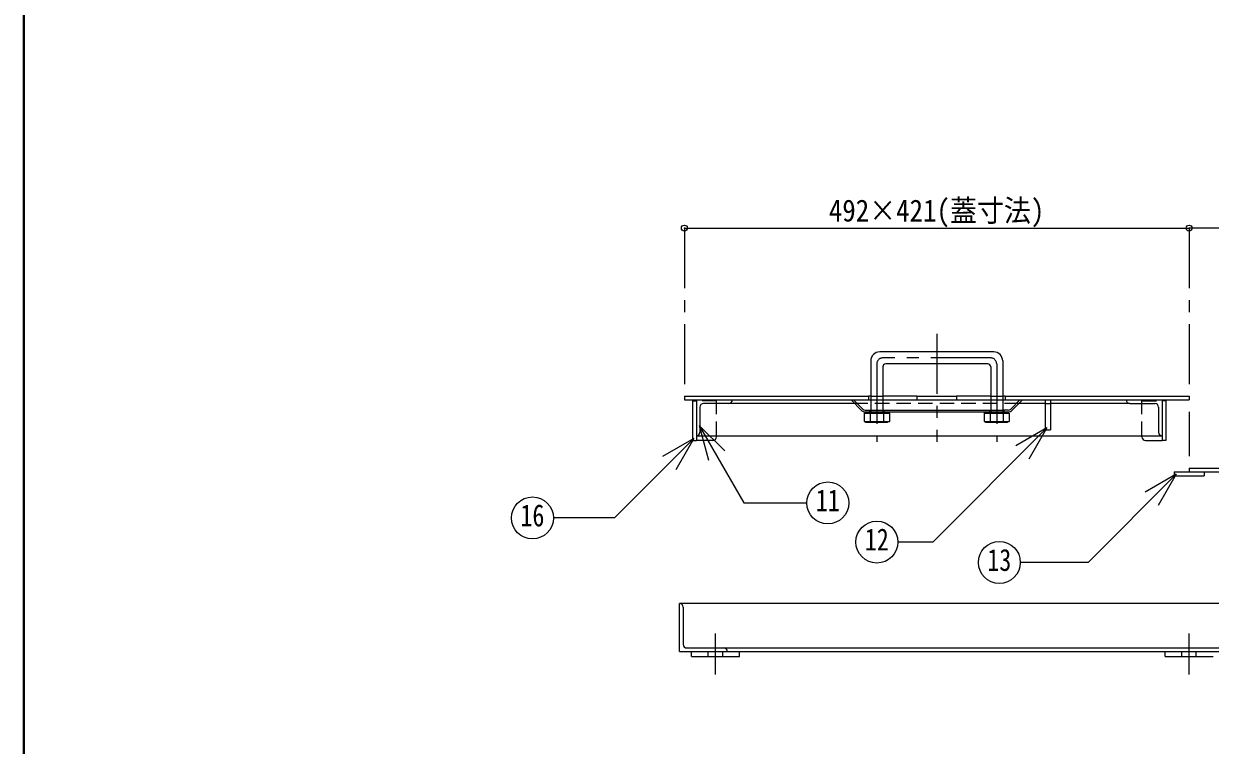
# Model space of a CAD drawing. Units: millimetres at full size, sheet at 1:10; details may follow other scales. Extents: x -2123 to 1927, y -1396 to 1414.
# Drawn here: x -2123 to -1133, y -49 to 552 of the extents above; entities that cross this region are included whole.
import ezdxf
from ezdxf.enums import TextEntityAlignment as Align

# ---------------------------------------------------------------- set-up
doc = ezdxf.new("R2010")
doc.units = ezdxf.units.MM
doc.header["$LTSCALE"] = 10
doc.header["$PDMODE"] = 32
doc.header["$PDSIZE"] = 5
doc.linetypes.add('CHAIN1', pattern=[8, 5, -1, 1, -1])
doc.linetypes.add('DASHED1', pattern=[1.8, 1.2, -0.6])
doc.layers.add('0-0_ﾚｲﾔ1', color=4, linetype='Continuous', lineweight=9)
doc.styles.add('ＭＳ ゴシック', font='')
doc.styles.get('ＭＳ ゴシック').set_extended_font_data('MS Gothic')

msp = doc.modelspace()

# ---------------------------------------------------------------- linework, layer by layer
at = {"layer": '0-0_ﾚｲﾔ1', "color": 1, "lineweight": 40}
msp.add_line((-2123.01, -1395.87), (-2123.01, 1414.13), dxfattribs=at)
at = {"layer": '0-0_ﾚｲﾔ1'}
for p, q in [((-1572.01, 382.13), (-1151.01, 382.13)), ((-730.01, 382.13), (-1151.01, 382.13)), ((-1378.1, 242.13), (-1344.93, 242.13)), ((-1378.1, 238.93), (-1344.93, 238.93)), ((-1430.01, 235.93), (-1535.01, 235.93)), ((-1271.01, 235.93), (-1293.01, 235.93)), ((-1200.51, 235.93), (-1266.51, 235.93)), ((-1562.01, 208.93), (-1173.51, 208.93)), ((-1545.21, 208.13), (-1545.21, 208.93)), ((-1190.31, 208.13), (-1190.31, 208.93)), ((-1548.21, 205.13), (-1562.01, 205.13)), ((-1187.31, 205.13), (-1173.51, 205.13)), ((-1566.01, 25.13), (-1566.01, 29.13)), ((-1566.01, 25.13), (-1526.01, 25.13)), ((-1526.01, 25.13), (-1526.01, 29.13)), ((-1171.01, 25.13), (-1171.01, 29.13)), ((-1171.01, 25.13), (-1131.01, 25.13))]:
    msp.add_line(p, q, dxfattribs=at)
at = {"layer": '0-0_ﾚｲﾔ1', "linetype": 'CHAIN1'}
for p, q in [((-1572.01, 382.13), (-1572.01, 252.13)), ((-1151.01, 382.13), (-1151.01, 252.13)), ((-1361.51, 293.93), (-1361.51, 203.93)), ((-1411.51, 268.93), (-1411.51, 203.93)), ((-1316.51, 273.93), (-1406.51, 273.93)), ((-1311.51, 268.93), (-1311.51, 203.93)), ((-1151.01, 228.93), (-1151.01, 192.13)), ((-1546.01, 10.13), (-1546.01, 44.13)), ((-1151.01, 10.13), (-1151.01, 44.13))]:
    msp.add_line(p, q, dxfattribs=at)
at = {"layer": '0-0_ﾚｲﾔ1', "color": 5, "lineweight": 25}
for p, q in [((-1314.01, 278.93), (-1409.01, 278.93)), ((-1416.51, 271.43), (-1416.51, 228.43)), ((-1319.01, 268.93), (-1404.01, 268.93)), ((-1306.51, 271.43), (-1306.51, 228.43)), ((-1406.51, 266.43), (-1406.51, 228.43)), ((-1316.51, 266.43), (-1316.51, 228.43)), ((-1572.01, 242.13), (-1572.01, 238.93)), ((-1572.01, 238.93), (-1418.51, 238.93)), ((-1562.01, 238.93), (-1562.01, 208.93)), ((-1423.89, 229.81), (-1433.01, 238.93)), ((-1423.27, 231.31), (-1430.89, 238.93)), ((-1304.51, 242.13), (-1151.01, 242.13)), ((-1299.76, 231.31), (-1292.13, 238.93)), ((-1299.13, 229.81), (-1290.01, 238.93)), ((-1271.01, 238.93), (-1271.01, 213.93)), ((-1266.51, 238.93), (-1266.51, 213.93)), ((-1173.51, 238.93), (-1173.51, 208.93)), ((-1151.01, 242.13), (-1151.01, 238.93)), ((-1559.01, 232.93), (-1559.01, 211.93)), ((-1535.01, 235.93), (-1556.01, 235.93)), ((-1422.01, 227.93), (-1420.51, 228.43)), ((-1422.01, 227.93), (-1401.01, 227.93)), ((-1422.01, 227.93), (-1422.01, 220.93)), ((-1421.77, 228.93), (-1417.51, 228.93)), ((-1420.51, 228.43), (-1402.51, 228.43)), ((-1417.01, 227.93), (-1417.01, 220.93)), ((-1406.01, 227.93), (-1406.01, 220.93)), ((-1405.51, 230.43), (-1317.51, 230.43)), ((-1322.01, 227.93), (-1320.51, 228.43)), ((-1322.01, 227.93), (-1301.01, 227.93)), ((-1320.51, 228.43), (-1302.51, 228.43)), ((-1317.51, 230.43), (-1317.51, 228.93)), ((-1317.01, 227.93), (-1317.01, 220.93)), ((-1311.51, 228.43), (-1306.01, 227.93)), ((-1306.01, 227.93), (-1302.51, 228.43)), ((-1200.51, 235.93), (-1179.51, 235.93)), ((-1176.51, 232.93), (-1176.51, 211.93)), ((-1422.01, 220.93), (-1401.01, 220.93)), ((-1422.01, 220.93), (-1420.51, 220.43)), ((-1420.51, 220.43), (-1417.01, 220.93)), ((-1420.51, 220.43), (-1402.51, 220.43)), ((-1417.01, 220.93), (-1411.51, 220.43)), ((-1411.51, 220.43), (-1406.01, 220.93)), ((-1406.01, 220.93), (-1402.51, 220.43)), ((-1322.01, 220.93), (-1301.01, 220.93)), ((-1320.51, 220.43), (-1302.51, 220.43)), ((-1301.01, 220.93), (-1302.51, 220.43)), ((-1271.01, 213.93), (-1266.51, 213.93)), ((-1163.51, 178.93), (-1163.51, 175.73)), ((-1163.51, 178.93), (-997.51, 178.93)), ((-1151.01, 182.13), (-1151.01, 178.93)), ((-1151.01, 182.13), (-997.51, 182.13)), ((-1138.51, 178.93), (-1138.51, 175.73)), ((-1163.51, 175.73), (-1138.51, 175.73)), ((-1576.01, 29.13), (-1576.01, 69.13)), ((-1573.01, 66.13), (-1573.01, 35.13)), ((-1570.01, 32.13), (-1539.01, 32.13)), ((-1576.01, 29.13), (-1536.01, 29.13))]:
    msp.add_line(p, q, dxfattribs=at)
at = {"layer": '0-0_ﾚｲﾔ1', "color": 7, "lineweight": 18}
for p, q in [((-1565.21, 238.13), (-1562.01, 238.13)), ((-1565.21, 238.13), (-1565.21, 205.13)), ((-1416.51, 242.13), (-1418.51, 242.13)), ((-1418.51, 238.93), (-1416.51, 238.93)), ((-1378.1, 242.13), (-1406.51, 242.13)), ((-1406.51, 238.93), (-1378.1, 238.93)), ((-1378.1, 242.13), (-1378.1, 238.93)), ((-1344.93, 242.13), (-1344.93, 238.93)), ((-1316.51, 242.13), (-1344.93, 242.13)), ((-1344.93, 238.93), (-1316.51, 238.93)), ((-1304.51, 242.13), (-1306.51, 242.13)), ((-1306.51, 238.93), (-1304.51, 238.93)), ((-1170.31, 238.13), (-1173.51, 238.13)), ((-1170.31, 238.13), (-1170.31, 205.13)), ((-1417.51, 230.43), (-1416.51, 230.43)), ((-1417.51, 228.93), (-1416.51, 228.93)), ((-1406.51, 230.43), (-1405.51, 230.43)), ((-1406.51, 228.93), (-1405.51, 228.93)), ((-1317.51, 230.43), (-1316.51, 230.43)), ((-1317.51, 228.93), (-1316.51, 228.93)), ((-1306.51, 230.43), (-1305.51, 230.43)), ((-1306.51, 228.93), (-1305.51, 228.93)), ((-1562.01, 208.93), (-1562.01, 205.13)), ((-1559.59, 217.61), (-1551.82, 188.63)), ((-1559.59, 217.61), (-1538.37, 196.4)), ((-1269.57, 215.55), (-1295.55, 200.55)), ((-1269.57, 215.55), (-1284.57, 189.57)), ((-1173.51, 208.93), (-1173.51, 205.13)), ((-1564.2, 206.69), (-1630.37, 140.52)), ((-1564.2, 206.69), (-1590.18, 191.69)), ((-1564.2, 206.69), (-1579.2, 180.71)), ((-1565.21, 205.13), (-1562.01, 205.13)), ((-1170.31, 205.13), (-1173.51, 205.13)), ((-1161.79, 176.94), (-1235.34, 103.39)), ((-1161.79, 176.94), (-1187.77, 161.94)), ((-1161.79, 176.94), (-1176.79, 150.96)), ((-1630.37, 140.52), (-1681.19, 140.52)), ((-1235.34, 103.39), (-1291.79, 103.39)), ((-726.01, 69.13), (-1576.01, 69.13)), ((-1539.01, 32.13), (-763.01, 32.13)), ((-1536.01, 29.13), (-766.01, 29.13))]:
    msp.add_line(p, q, dxfattribs=at)
at = {"layer": '0-0_ﾚｲﾔ1', "linetype": 'DASHED1'}
for p, q in [((-1545.21, 238.13), (-1562.01, 238.13)), ((-1545.21, 208.93), (-1545.21, 238.13)), ((-1416.51, 242.13), (-1406.51, 242.13)), ((-1416.51, 238.93), (-1406.51, 238.93)), ((-1316.51, 242.13), (-1306.51, 242.13)), ((-1316.51, 238.93), (-1306.51, 238.93)), ((-1190.31, 238.13), (-1173.51, 238.13)), ((-1190.31, 208.93), (-1190.31, 238.13)), ((-1293.01, 235.93), (-1430.01, 235.93)), ((-1416.51, 230.43), (-1406.51, 230.43)), ((-1416.51, 228.93), (-1406.51, 228.93)), ((-1316.51, 230.43), (-1306.51, 230.43)), ((-1316.51, 228.93), (-1306.51, 228.93)), ((-1271.01, 235.93), (-1266.51, 235.93)), ((-1552.01, 25.13), (-1552.01, 29.13)), ((-1540.01, 25.13), (-1540.01, 29.13)), ((-1157.01, 25.13), (-1157.01, 29.13)), ((-1145.01, 25.13), (-1145.01, 29.13))]:
    msp.add_line(p, q, dxfattribs=at)
at = {"layer": '0-0_ﾚｲﾔ1', "color": 5, "lineweight": 25}
for points in [[(-1572.01, 242.13), (-1418.51, 242.13), (-1418.51, 238.93)], [(-1304.51, 242.13), (-1304.51, 238.93), (-1151.01, 238.93)], [(-1421.15, 230.43), (-1417.51, 230.43), (-1417.51, 228.93)], [(-1420.51, 228.43), (-1417.01, 227.93), (-1411.51, 228.43)], [(-1411.51, 228.43), (-1406.01, 227.93), (-1402.51, 228.43)], [(-1405.51, 230.43), (-1405.51, 228.93), (-1317.51, 228.93)], [(-1402.51, 228.43), (-1401.01, 227.93), (-1401.01, 220.93), (-1402.51, 220.43)], [(-1322.01, 227.93), (-1322.01, 220.93), (-1320.51, 220.43), (-1317.01, 220.93)], [(-1320.51, 228.43), (-1317.01, 227.93), (-1311.51, 228.43)], [(-1306.01, 227.93), (-1306.01, 220.93), (-1302.51, 220.43)], [(-1301.88, 230.43), (-1305.51, 230.43), (-1305.51, 228.93), (-1301.26, 228.93)], [(-1302.51, 228.43), (-1301.01, 227.93), (-1301.01, 220.93)], [(-1317.01, 220.93), (-1311.51, 220.43), (-1306.01, 220.93)]]:
    msp.add_lwpolyline(points, dxfattribs=at)
at = {"layer": '0-0_ﾚｲﾔ1', "color": 7, "lineweight": 18}
for points in [[(-1559.59, 217.61), (-1522.29, 153), (-1469.87, 153)], [(-1269.57, 215.55), (-1364.73, 120.4), (-1393.96, 120.4)]]:
    msp.add_lwpolyline(points, dxfattribs=at)
for centre in [(-1452.37, 153), (-1698.69, 140.52), (-1411.46, 120.4), (-1309.29, 103.39)]:
    msp.add_circle(centre, 17.5, dxfattribs=at)
at = {"layer": '0-0_ﾚｲﾔ1', "color": 5, "lineweight": 25}
for centre, radius, start, end in [((-1409.01, 271.43), 7.5, 90, 180), ((-1314.01, 271.43), 7.5, 0, 90), ((-1404.01, 266.43), 2.5, 90, 180), ((-1319.01, 266.43), 2.5, 0, 90), ((-1535.01, 238.93), 3, 270, 0), ((-1200.51, 238.93), 3, 180, 270), ((-1556.01, 232.93), 3, 90, 180), ((-1421.77, 231.93), 3, 225, 270), ((-1421.15, 233.43), 3, 225, 270), ((-1301.88, 233.43), 3, 270, 315), ((-1301.26, 231.93), 3, 270, 315), ((-1179.51, 232.93), 3, 0, 90), ((-1562.01, 211.93), 3, 270, 0), ((-1173.51, 211.93), 3, 180, 270), ((-1576.01, 66.13), 3, 0, 90), ((-1570.01, 35.13), 3, 180, 270), ((-1539.01, 29.13), 3, 0, 90)]:
    msp.add_arc(centre, radius, start, end, dxfattribs=at)
at = {"layer": '0-0_ﾚｲﾔ1', "linetype": 'CHAIN1'}
for centre, start, end in [((-1406.51, 268.93), 90, 180), ((-1316.51, 268.93), 0, 90)]:
    msp.add_arc(centre, 5, start, end, dxfattribs=at)
at = {"layer": '0-0_ﾚｲﾔ1'}
for centre, start, end in [((-1548.21, 208.13), 270, 0), ((-1187.31, 208.13), 180, 270)]:
    msp.add_arc(centre, 3, start, end, dxfattribs=at)
at = {"layer": '0-0_ﾚｲﾔ1', "color": 1}
for p in [(-1572.01, 382.13), (-1151.01, 382.13)]:
    msp.add_point(p, dxfattribs=at)

# ---------------------------------------------------------------- texts
at = {"layer": '0-0_ﾚｲﾔ1', "color": 7, "style": 'ＭＳ ゴシック'}
for s, width, p in [('492×421(蓋寸法)', 0.9, (-1451.51, 382.13)), ('11', 0.8, (-1462.37, 140.5)), ('16', 0.8, (-1708.69, 128.02)), ('12', 0.8, (-1421.46, 107.9)), ('13', 0.8, (-1319.29, 90.89))]:
    msp.add_text(s, height=18.33, dxfattribs=dict(at, width=width)).set_placement(p, align=Align.BOTTOM_LEFT)

doc.saveas('drawing.dxf')
